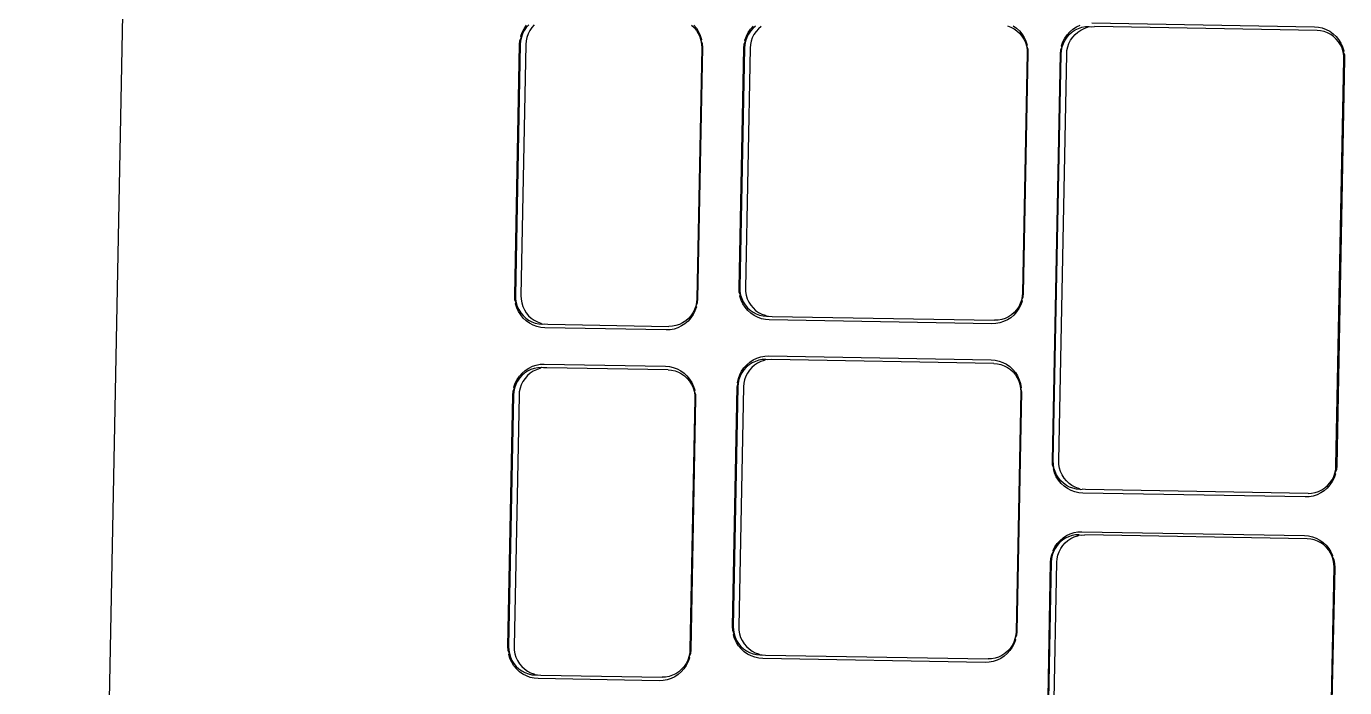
# Model space of a CAD drawing. Header units: millimetres. Extents: x 44692 to 659456, y -26273 to 96111.
# Drawn here: x 257766.3 to 257831.3, y -11771.4 to -11738.8 of the extents above; entities that cross this region are included whole.
import ezdxf

# ---------------------------------------------------------------- set-up
doc = ezdxf.new("R2010")
doc.units = ezdxf.units.MM
doc.header["$LTSCALE"] = 100
doc.layers.add('Muebles', color=112, linetype='Continuous')

msp = doc.modelspace()

# ---------------------------------------------------------------- linework, layer by layer
at = {"layer": 'Muebles'}
for p, q in [((257771.133, -11734.54), (257766.327, -11981.102)), ((257790.853, -11738.913), (257790.967, -11738.745)), ((257791.084, -11738.719), (257790.964, -11738.853)), ((257791.357, -11738.723), (257791.237, -11738.858)), ((257799.103, -11738.74), (257799.233, -11738.862)), ((257799.221, -11738.737), (257799.349, -11738.893)), ((257802.016, -11738.934), (257802.15, -11738.784)), ((257802.268, -11738.793), (257802.132, -11738.909)), ((257802.541, -11738.798), (257802.405, -11738.914)), ((257814.678, -11738.775), (257814.845, -11738.836)), ((257814.953, -11738.764), (257815.117, -11738.879)), ((257817.907, -11738.932), (257818.075, -11738.821)), ((257818.075, -11738.821), (257818.255, -11738.734)), ((257818.35, -11738.84), (257818.524, -11738.808)), ((257818.524, -11738.808), (257818.7, -11738.799)), ((257818.623, -11738.845), (257818.7, -11738.799)), ((257818.7, -11738.799), (257818.797, -11738.813)), ((257818.797, -11738.813), (257818.974, -11738.804)), ((257818.835, -11738.625), (257829.806, -11738.819)), ((257829.934, -11738.998), (257818.974, -11738.804)), ((257829.806, -11738.819), (257829.999, -11738.835)), ((257829.999, -11738.835), (257830.194, -11738.878)), ((257790.65, -11739.488), (257790.722, -11739.334)), ((257790.722, -11739.334), (257790.684, -11739.511)), ((257790.693, -11739.288), (257790.761, -11739.095)), ((257790.722, -11739.334), (257790.693, -11739.288)), ((257790.782, -11739.163), (257790.722, -11739.334)), ((257790.761, -11739.095), (257790.853, -11738.913)), ((257790.863, -11739.002), (257790.782, -11739.163)), ((257790.964, -11738.853), (257790.863, -11739.002)), ((257790.995, -11739.339), (257790.957, -11739.516)), ((257791.055, -11739.168), (257790.995, -11739.339)), ((257791.136, -11739.007), (257791.055, -11739.168)), ((257791.237, -11738.858), (257791.136, -11739.007)), ((257799.233, -11738.862), (257799.347, -11739.001)), ((257799.347, -11739.001), (257799.442, -11739.153)), ((257799.349, -11738.893), (257799.456, -11739.065)), ((257799.442, -11739.153), (257799.518, -11739.317)), ((257799.456, -11739.065), (257799.541, -11739.25)), ((257799.518, -11739.317), (257799.571, -11739.49)), ((257799.541, -11739.25), (257799.601, -11739.445)), ((257799.601, -11739.445), (257799.571, -11739.49)), ((257801.742, -11739.472), (257801.81, -11739.281)), ((257801.77, -11739.519), (257801.742, -11739.472)), ((257801.831, -11739.35), (257801.77, -11739.519)), ((257801.81, -11739.281), (257801.902, -11739.101)), ((257801.912, -11739.19), (257801.831, -11739.35)), ((257801.902, -11739.101), (257802.016, -11738.934)), ((257802.013, -11739.042), (257801.912, -11739.19)), ((257802.132, -11738.909), (257802.013, -11739.042)), ((257802.104, -11739.355), (257802.043, -11739.524)), ((257802.185, -11739.195), (257802.104, -11739.355)), ((257802.286, -11739.047), (257802.185, -11739.195)), ((257802.405, -11738.914), (257802.286, -11739.047)), ((257814.845, -11738.836), (257815.002, -11738.918)), ((257815.002, -11738.918), (257815.147, -11739.021)), ((257815.117, -11738.879), (257815.264, -11739.015)), ((257815.147, -11739.021), (257815.277, -11739.141)), ((257815.264, -11739.015), (257815.393, -11739.17)), ((257815.277, -11739.141), (257815.391, -11739.278)), ((257815.391, -11739.278), (257815.487, -11739.43)), ((257815.393, -11739.17), (257815.5, -11739.34)), ((257815.487, -11739.43), (257815.562, -11739.592)), ((257815.5, -11739.34), (257815.585, -11739.524)), ((257817.414, -11739.565), (257817.506, -11739.383)), ((257817.435, -11739.634), (257817.516, -11739.472)), ((257817.506, -11739.383), (257817.62, -11739.215)), ((257817.516, -11739.472), (257817.618, -11739.323)), ((257817.618, -11739.323), (257817.737, -11739.189)), ((257817.62, -11739.215), (257817.754, -11739.064)), ((257817.708, -11739.638), (257817.789, -11739.477)), ((257817.737, -11739.189), (257817.872, -11739.071)), ((257817.754, -11739.064), (257817.907, -11738.932)), ((257817.789, -11739.477), (257817.891, -11739.328)), ((257817.872, -11739.071), (257818.021, -11738.973)), ((257817.891, -11739.328), (257818.01, -11739.194)), ((257818.01, -11739.194), (257818.145, -11739.076)), ((257818.021, -11738.973), (257818.181, -11738.896)), ((257818.145, -11739.076), (257818.294, -11738.978)), ((257818.181, -11738.896), (257818.35, -11738.84)), ((257818.294, -11738.978), (257818.454, -11738.901)), ((257818.454, -11738.901), (257818.623, -11738.845)), ((257830.11, -11739.013), (257829.934, -11738.998)), ((257830.283, -11739.051), (257830.11, -11739.013)), ((257830.194, -11738.878), (257830.381, -11738.947)), ((257830.449, -11739.112), (257830.283, -11739.051)), ((257830.381, -11738.947), (257830.558, -11739.041)), ((257830.606, -11739.195), (257830.449, -11739.112)), ((257830.558, -11739.041), (257830.722, -11739.158)), ((257830.751, -11739.299), (257830.606, -11739.195)), ((257830.722, -11739.158), (257830.869, -11739.295)), ((257830.882, -11739.421), (257830.751, -11739.299)), ((257830.869, -11739.295), (257830.998, -11739.451)), ((257830.996, -11739.559), (257830.882, -11739.421)), ((257830.998, -11739.451), (257831.105, -11739.623)), ((257790.392, -11752.059), (257790.634, -11739.686)), ((257790.669, -11739.692), (257790.428, -11752.054)), ((257790.634, -11739.686), (257790.65, -11739.488)), ((257790.684, -11739.511), (257790.669, -11739.692)), ((257790.942, -11739.697), (257790.701, -11752.059)), ((257790.957, -11739.516), (257790.942, -11739.697)), ((257799.61, -11739.85), (257799.369, -11752.212)), ((257799.645, -11739.845), (257799.404, -11752.218)), ((257799.571, -11739.49), (257799.602, -11739.669)), ((257799.571, -11739.49), (257799.636, -11739.646)), ((257799.602, -11739.669), (257799.61, -11739.85)), ((257799.636, -11739.646), (257799.645, -11739.845)), ((257801.452, -11751.684), (257801.683, -11739.867)), ((257801.717, -11739.874), (257801.487, -11751.679)), ((257801.683, -11739.867), (257801.699, -11739.671)), ((257801.699, -11739.671), (257801.77, -11739.519)), ((257801.732, -11739.694), (257801.717, -11739.874)), ((257801.77, -11739.519), (257801.732, -11739.694)), ((257801.99, -11739.878), (257801.76, -11751.684)), ((257802.006, -11739.699), (257801.99, -11739.878)), ((257802.043, -11739.524), (257802.006, -11739.699)), ((257815.654, -11740.119), (257815.424, -11751.925)), ((257815.689, -11740.114), (257815.459, -11751.931)), ((257815.562, -11739.592), (257815.615, -11739.763)), ((257815.585, -11739.524), (257815.645, -11739.717)), ((257815.645, -11739.717), (257815.615, -11739.763)), ((257815.615, -11739.763), (257815.646, -11739.94)), ((257815.615, -11739.763), (257815.681, -11739.917)), ((257815.646, -11739.94), (257815.654, -11740.119)), ((257815.681, -11739.917), (257815.689, -11740.114)), ((257817.287, -11740.156), (257817.303, -11739.958)), ((257817.303, -11739.958), (257817.375, -11739.804)), ((257817.322, -11740.162), (257817.337, -11739.982)), ((257817.337, -11739.982), (257817.375, -11739.804)), ((257817.346, -11739.758), (257817.414, -11739.565)), ((257817.375, -11739.804), (257817.346, -11739.758)), ((257817.375, -11739.804), (257817.435, -11739.634)), ((257817.595, -11740.167), (257817.61, -11739.986)), ((257817.61, -11739.986), (257817.648, -11739.809)), ((257817.648, -11739.809), (257817.708, -11739.638)), ((257831.091, -11739.712), (257830.996, -11739.559)), ((257831.166, -11739.876), (257831.091, -11739.712)), ((257831.105, -11739.623), (257831.19, -11739.808)), ((257831.22, -11740.049), (257831.166, -11739.876)), ((257831.19, -11739.808), (257831.25, -11740.003)), ((257831.25, -11740.003), (257831.22, -11740.049)), ((257831.251, -11740.227), (257831.22, -11740.049)), ((257831.22, -11740.049), (257831.285, -11740.205)), ((257816.896, -11760.195), (257817.287, -11740.156)), ((257816.931, -11760.19), (257817.322, -11740.162)), ((257817.204, -11760.194), (257817.595, -11740.167)), ((257830.868, -11760.436), (257831.259, -11740.408)), ((257831.294, -11740.403), (257830.903, -11760.442)), ((257831.259, -11740.408), (257831.251, -11740.227)), ((257831.285, -11740.205), (257831.294, -11740.403)), ((257801.461, -11751.881), (257801.452, -11751.684)), ((257801.487, -11751.679), (257801.495, -11751.858)), ((257801.76, -11751.684), (257801.768, -11751.863)), ((257790.401, -11752.258), (257790.392, -11752.059)), ((257790.467, -11752.414), (257790.401, -11752.258)), ((257790.428, -11752.054), (257790.436, -11752.235)), ((257790.436, -11752.235), (257790.467, -11752.414)), ((257790.436, -11752.459), (257790.467, -11752.414)), ((257790.497, -11752.654), (257790.436, -11752.459)), ((257790.467, -11752.414), (257790.52, -11752.586)), ((257790.701, -11752.059), (257790.709, -11752.24)), ((257790.709, -11752.24), (257790.74, -11752.418)), ((257790.74, -11752.418), (257790.793, -11752.591)), ((257799.354, -11752.392), (257799.316, -11752.57)), ((257799.388, -11752.416), (257799.316, -11752.57)), ((257799.369, -11752.212), (257799.354, -11752.392)), ((257799.404, -11752.218), (257799.388, -11752.416)), ((257801.526, -11752.035), (257801.461, -11751.881)), ((257801.495, -11751.858), (257801.526, -11752.035)), ((257801.496, -11752.081), (257801.526, -11752.035)), ((257801.557, -11752.274), (257801.496, -11752.081)), ((257801.526, -11752.035), (257801.58, -11752.206)), ((257801.641, -11752.458), (257801.557, -11752.274)), ((257801.58, -11752.206), (257801.655, -11752.369)), ((257801.749, -11752.628), (257801.641, -11752.458)), ((257801.655, -11752.369), (257801.75, -11752.52)), ((257801.768, -11751.863), (257801.799, -11752.04)), ((257801.799, -11752.04), (257801.853, -11752.211)), ((257801.853, -11752.211), (257801.928, -11752.374)), ((257801.928, -11752.374), (257802.023, -11752.525)), ((257815.311, -11752.448), (257815.23, -11752.608)), ((257815.371, -11752.279), (257815.311, -11752.448)), ((257815.4, -11752.326), (257815.332, -11752.517)), ((257815.409, -11752.104), (257815.371, -11752.279)), ((257815.443, -11752.128), (257815.371, -11752.279)), ((257815.371, -11752.279), (257815.4, -11752.326)), ((257815.424, -11751.925), (257815.409, -11752.104)), ((257815.459, -11751.931), (257815.443, -11752.128)), ((257790.581, -11752.839), (257790.497, -11752.654)), ((257790.52, -11752.586), (257790.595, -11752.75)), ((257790.689, -11753.011), (257790.581, -11752.839)), ((257790.595, -11752.75), (257790.69, -11752.903)), ((257790.817, -11753.167), (257790.689, -11753.011)), ((257790.69, -11752.903), (257790.804, -11753.042)), ((257790.793, -11752.591), (257790.868, -11752.755)), ((257790.804, -11753.042), (257790.935, -11753.163)), ((257790.868, -11752.755), (257790.964, -11752.908)), ((257790.964, -11752.908), (257791.077, -11753.046)), ((257791.077, -11753.046), (257791.208, -11753.168)), ((257799.073, -11753.051), (257798.954, -11753.185)), ((257799.185, -11752.991), (257799.071, -11753.159)), ((257799.175, -11752.902), (257799.073, -11753.051)), ((257799.256, -11752.741), (257799.175, -11752.902)), ((257799.277, -11752.809), (257799.185, -11752.991)), ((257799.316, -11752.57), (257799.256, -11752.741)), ((257799.345, -11752.616), (257799.277, -11752.809)), ((257799.316, -11752.57), (257799.345, -11752.616)), ((257801.878, -11752.783), (257801.749, -11752.628)), ((257801.75, -11752.52), (257801.864, -11752.657)), ((257801.864, -11752.657), (257801.995, -11752.778)), ((257802.025, -11752.919), (257801.878, -11752.783)), ((257801.995, -11752.778), (257802.14, -11752.88)), ((257802.023, -11752.525), (257802.137, -11752.662)), ((257802.188, -11753.035), (257802.025, -11752.919)), ((257802.137, -11752.662), (257802.268, -11752.783)), ((257802.14, -11752.88), (257802.297, -11752.962)), ((257802.365, -11753.127), (257802.188, -11753.035)), ((257802.268, -11752.783), (257802.413, -11752.885)), ((257802.297, -11752.962), (257802.463, -11753.023)), ((257802.553, -11753.196), (257802.365, -11753.127)), ((257802.413, -11752.885), (257802.57, -11752.967)), ((257802.463, -11753.023), (257802.636, -11753.061)), ((257802.57, -11752.967), (257802.736, -11753.028)), ((257802.636, -11753.061), (257802.812, -11753.076)), ((257802.736, -11753.028), (257802.812, -11753.076)), ((257802.812, -11753.076), (257802.909, -11753.066)), ((257802.909, -11753.066), (257803.085, -11753.081)), ((257803.085, -11753.081), (257814.046, -11753.274)), ((257814.725, -11753.102), (257814.565, -11753.179)), ((257814.874, -11753.005), (257814.725, -11753.102)), ((257814.991, -11753.014), (257814.839, -11753.145)), ((257815.009, -11752.889), (257814.874, -11753.005)), ((257815.126, -11752.864), (257814.991, -11753.014)), ((257815.129, -11752.756), (257815.009, -11752.889)), ((257815.24, -11752.698), (257815.126, -11752.864)), ((257815.23, -11752.608), (257815.129, -11752.756)), ((257815.332, -11752.517), (257815.24, -11752.698)), ((257790.964, -11753.305), (257790.817, -11753.167)), ((257790.935, -11753.163), (257791.08, -11753.267)), ((257791.128, -11753.421), (257790.964, -11753.305)), ((257791.08, -11753.267), (257791.237, -11753.35)), ((257791.305, -11753.515), (257791.128, -11753.421)), ((257791.208, -11753.168), (257791.353, -11753.272)), ((257791.237, -11753.35), (257791.403, -11753.411)), ((257791.492, -11753.584), (257791.305, -11753.515)), ((257791.353, -11753.272), (257791.51, -11753.355)), ((257791.403, -11753.411), (257791.576, -11753.45)), ((257791.687, -11753.627), (257791.492, -11753.584)), ((257791.51, -11753.355), (257791.676, -11753.416)), ((257791.576, -11753.45), (257791.752, -11753.465)), ((257791.676, -11753.416), (257791.752, -11753.465)), ((257791.88, -11753.643), (257791.687, -11753.627)), ((257791.752, -11753.465), (257791.849, -11753.454)), ((257791.849, -11753.454), (257792.025, -11753.469)), ((257797.856, -11753.749), (257791.88, -11753.643)), ((257792.025, -11753.469), (257797.99, -11753.575)), ((257798.049, -11753.739), (257797.856, -11753.749)), ((257798.167, -11753.566), (257797.99, -11753.575)), ((257798.246, -11753.703), (257798.049, -11753.739)), ((257798.341, -11753.534), (257798.167, -11753.566)), ((257798.436, -11753.64), (257798.246, -11753.703)), ((257798.51, -11753.478), (257798.341, -11753.534)), ((257798.616, -11753.553), (257798.436, -11753.64)), ((257798.67, -11753.401), (257798.51, -11753.478)), ((257798.784, -11753.443), (257798.616, -11753.553)), ((257798.819, -11753.303), (257798.67, -11753.401)), ((257798.937, -11753.31), (257798.784, -11753.443)), ((257798.954, -11753.185), (257798.819, -11753.303)), ((257799.071, -11753.159), (257798.937, -11753.31)), ((257802.747, -11753.239), (257802.553, -11753.196)), ((257802.94, -11753.255), (257802.747, -11753.239)), ((257813.911, -11753.448), (257802.94, -11753.255)), ((257814.105, -11753.439), (257813.911, -11753.448)), ((257814.222, -11753.266), (257814.046, -11753.274)), ((257814.301, -11753.403), (257814.105, -11753.439)), ((257814.396, -11753.234), (257814.222, -11753.266)), ((257814.49, -11753.341), (257814.301, -11753.403)), ((257814.565, -11753.179), (257814.396, -11753.234)), ((257814.671, -11753.255), (257814.49, -11753.341)), ((257814.839, -11753.145), (257814.671, -11753.255)), ((257802.326, -11755.133), (257802.516, -11755.071)), ((257802.516, -11755.071), (257802.712, -11755.035)), ((257802.712, -11755.035), (257802.905, -11755.026)), ((257802.905, -11755.026), (257813.877, -11755.219)), ((257790.917, -11755.738), (257791.085, -11755.627)), ((257791.191, -11755.702), (257791.031, -11755.779)), ((257791.085, -11755.627), (257791.265, -11755.54)), ((257791.36, -11755.646), (257791.191, -11755.702)), ((257791.265, -11755.54), (257791.455, -11755.477)), ((257791.464, -11755.707), (257791.304, -11755.784)), ((257791.534, -11755.614), (257791.36, -11755.646)), ((257791.455, -11755.477), (257791.651, -11755.441)), ((257791.633, -11755.651), (257791.464, -11755.707)), ((257791.711, -11755.605), (257791.534, -11755.614)), ((257791.711, -11755.605), (257791.633, -11755.651)), ((257791.651, -11755.441), (257791.845, -11755.431)), ((257791.807, -11755.619), (257791.711, -11755.605)), ((257791.984, -11755.61), (257791.807, -11755.619)), ((257791.845, -11755.431), (257797.821, -11755.537)), ((257797.949, -11755.715), (257791.984, -11755.61)), ((257797.821, -11755.537), (257798.014, -11755.553)), ((257797.949, -11755.715), (257798.125, -11755.73)), ((257798.014, -11755.553), (257798.209, -11755.596)), ((257798.209, -11755.596), (257798.396, -11755.665)), ((257798.396, -11755.665), (257798.573, -11755.759)), ((257801.577, -11755.777), (257801.691, -11755.61)), ((257801.688, -11755.72), (257801.587, -11755.868)), ((257801.807, -11755.587), (257801.688, -11755.72)), ((257801.691, -11755.61), (257801.825, -11755.46)), ((257801.942, -11755.471), (257801.807, -11755.587)), ((257801.825, -11755.46), (257801.978, -11755.329)), ((257801.961, -11755.725), (257801.86, -11755.873)), ((257802.091, -11755.374), (257801.942, -11755.471)), ((257802.08, -11755.592), (257801.961, -11755.725)), ((257801.978, -11755.329), (257802.146, -11755.219)), ((257802.215, -11755.476), (257802.08, -11755.592)), ((257802.252, -11755.297), (257802.091, -11755.374)), ((257802.146, -11755.219), (257802.326, -11755.133)), ((257802.364, -11755.379), (257802.215, -11755.476)), ((257802.42, -11755.243), (257802.252, -11755.297)), ((257802.525, -11755.302), (257802.364, -11755.379)), ((257802.594, -11755.211), (257802.42, -11755.243)), ((257802.693, -11755.247), (257802.525, -11755.302)), ((257802.771, -11755.202), (257802.594, -11755.211)), ((257802.771, -11755.202), (257802.693, -11755.247)), ((257802.867, -11755.215), (257802.771, -11755.202)), ((257803.044, -11755.207), (257802.867, -11755.215)), ((257814.004, -11755.4), (257803.044, -11755.207)), ((257813.877, -11755.219), (257814.07, -11755.236)), ((257814.004, -11755.4), (257814.18, -11755.415)), ((257814.07, -11755.236), (257814.264, -11755.279)), ((257814.18, -11755.415), (257814.353, -11755.453)), ((257814.264, -11755.279), (257814.451, -11755.347)), ((257814.353, -11755.453), (257814.52, -11755.514)), ((257814.451, -11755.347), (257814.628, -11755.44)), ((257814.52, -11755.514), (257814.677, -11755.596)), ((257814.628, -11755.44), (257814.792, -11755.555)), ((257814.677, -11755.596), (257814.822, -11755.698)), ((257814.792, -11755.555), (257814.939, -11755.691)), ((257814.822, -11755.698), (257814.952, -11755.819)), ((257814.939, -11755.691), (257815.068, -11755.846)), ((257790.356, -11756.564), (257790.424, -11756.371)), ((257790.424, -11756.371), (257790.516, -11756.189)), ((257790.526, -11756.278), (257790.445, -11756.439)), ((257790.516, -11756.189), (257790.63, -11756.021)), ((257790.628, -11756.129), (257790.526, -11756.278)), ((257790.747, -11755.995), (257790.628, -11756.129)), ((257790.63, -11756.021), (257790.764, -11755.87)), ((257790.799, -11756.283), (257790.718, -11756.444)), ((257790.882, -11755.877), (257790.747, -11755.995)), ((257790.764, -11755.87), (257790.917, -11755.738)), ((257790.901, -11756.134), (257790.799, -11756.283)), ((257791.031, -11755.779), (257790.882, -11755.877)), ((257791.02, -11755.999), (257790.901, -11756.134)), ((257791.155, -11755.882), (257791.02, -11755.999)), ((257791.304, -11755.784), (257791.155, -11755.882)), ((257798.125, -11755.73), (257798.298, -11755.769)), ((257798.298, -11755.769), (257798.464, -11755.83)), ((257798.464, -11755.83), (257798.621, -11755.913)), ((257798.573, -11755.759), (257798.737, -11755.876)), ((257798.621, -11755.913), (257798.766, -11756.016)), ((257798.737, -11755.876), (257798.884, -11756.013)), ((257798.766, -11756.016), (257798.897, -11756.138)), ((257798.884, -11756.013), (257799.012, -11756.169)), ((257798.897, -11756.138), (257799.01, -11756.277)), ((257799.01, -11756.277), (257799.106, -11756.429)), ((257799.012, -11756.169), (257799.12, -11756.341)), ((257799.12, -11756.341), (257799.204, -11756.526)), ((257801.357, -11756.543), (257801.407, -11756.372)), ((257801.374, -11756.346), (257801.417, -11756.148)), ((257801.407, -11756.372), (257801.374, -11756.346)), ((257801.407, -11756.372), (257801.392, -11756.551)), ((257801.445, -11756.197), (257801.407, -11756.372)), ((257801.417, -11756.148), (257801.485, -11755.957)), ((257801.505, -11756.028), (257801.445, -11756.197)), ((257801.485, -11755.957), (257801.577, -11755.777)), ((257801.587, -11755.868), (257801.505, -11756.028)), ((257801.718, -11756.202), (257801.68, -11756.377)), ((257801.779, -11756.032), (257801.718, -11756.202)), ((257801.86, -11755.873), (257801.779, -11756.032)), ((257814.952, -11755.819), (257815.066, -11755.956)), ((257815.066, -11755.956), (257815.161, -11756.107)), ((257815.068, -11755.846), (257815.175, -11756.016)), ((257815.161, -11756.107), (257815.237, -11756.27)), ((257815.175, -11756.016), (257815.26, -11756.2)), ((257815.237, -11756.27), (257815.29, -11756.441)), ((257815.26, -11756.2), (257815.32, -11756.393)), ((257790.056, -11769.335), (257790.297, -11756.962)), ((257790.332, -11756.968), (257790.091, -11769.33)), ((257790.297, -11756.962), (257790.313, -11756.764)), ((257790.313, -11756.764), (257790.385, -11756.61)), ((257790.347, -11756.787), (257790.332, -11756.968)), ((257790.385, -11756.61), (257790.347, -11756.787)), ((257790.385, -11756.61), (257790.356, -11756.564)), ((257790.605, -11756.973), (257790.364, -11769.335)), ((257790.445, -11756.439), (257790.385, -11756.61)), ((257790.62, -11756.792), (257790.605, -11756.973)), ((257790.658, -11756.615), (257790.62, -11756.792)), ((257790.718, -11756.444), (257790.658, -11756.615)), ((257799.106, -11756.429), (257799.181, -11756.593)), ((257799.181, -11756.593), (257799.234, -11756.766)), ((257799.204, -11756.526), (257799.265, -11756.721)), ((257799.265, -11756.721), (257799.234, -11756.766)), ((257799.234, -11756.766), (257799.265, -11756.945)), ((257799.234, -11756.766), (257799.3, -11756.922)), ((257799.265, -11756.945), (257799.273, -11757.126)), ((257799.3, -11756.922), (257799.308, -11757.121)), ((257801.127, -11768.36), (257801.357, -11756.543)), ((257801.392, -11756.551), (257801.162, -11768.357)), ((257801.665, -11756.556), (257801.435, -11768.361)), ((257801.68, -11756.377), (257801.665, -11756.556)), ((257815.329, -11756.797), (257815.099, -11768.603)), ((257815.364, -11756.79), (257815.134, -11768.607)), ((257815.29, -11756.441), (257815.321, -11756.618)), ((257815.32, -11756.393), (257815.356, -11756.593)), ((257815.356, -11756.593), (257815.321, -11756.618)), ((257815.321, -11756.618), (257815.329, -11756.797)), ((257815.321, -11756.618), (257815.364, -11756.79)), ((257799.273, -11757.126), (257799.032, -11769.488)), ((257799.308, -11757.121), (257799.067, -11769.494)), ((257816.905, -11760.393), (257816.896, -11760.195)), ((257816.939, -11760.371), (257816.931, -11760.19)), ((257817.212, -11760.376), (257817.204, -11760.194)), ((257816.97, -11760.549), (257816.905, -11760.393)), ((257816.97, -11760.549), (257816.939, -11760.371)), ((257816.94, -11760.595), (257816.97, -11760.549)), ((257817, -11760.79), (257816.94, -11760.595)), ((257817.024, -11760.722), (257816.97, -11760.549)), ((257817.085, -11760.975), (257817, -11760.79)), ((257817.099, -11760.886), (257817.024, -11760.722)), ((257817.194, -11761.039), (257817.099, -11760.886)), ((257817.243, -11760.554), (257817.212, -11760.376)), ((257817.297, -11760.727), (257817.243, -11760.554)), ((257817.372, -11760.891), (257817.297, -11760.727)), ((257817.467, -11761.044), (257817.372, -11760.891)), ((257830.755, -11760.964), (257830.815, -11760.794)), ((257830.844, -11760.84), (257830.776, -11761.033)), ((257830.815, -11760.794), (257830.853, -11760.616)), ((257830.887, -11760.64), (257830.815, -11760.794)), ((257830.815, -11760.794), (257830.844, -11760.84)), ((257830.853, -11760.616), (257830.868, -11760.436)), ((257830.903, -11760.442), (257830.887, -11760.64)), ((257817.192, -11761.147), (257817.085, -11760.975)), ((257817.321, -11761.303), (257817.192, -11761.147)), ((257817.308, -11761.177), (257817.194, -11761.039)), ((257817.439, -11761.299), (257817.308, -11761.177)), ((257817.468, -11761.44), (257817.321, -11761.303)), ((257817.584, -11761.403), (257817.439, -11761.299)), ((257817.581, -11761.182), (257817.467, -11761.044)), ((257817.632, -11761.557), (257817.468, -11761.44)), ((257817.712, -11761.304), (257817.581, -11761.182)), ((257817.741, -11761.486), (257817.584, -11761.403)), ((257817.809, -11761.65), (257817.632, -11761.557)), ((257817.857, -11761.407), (257817.712, -11761.304)), ((257817.907, -11761.547), (257817.741, -11761.486)), ((257818.014, -11761.491), (257817.857, -11761.407)), ((257818.08, -11761.585), (257817.907, -11761.547)), ((257818.18, -11761.552), (257818.014, -11761.491)), ((257818.256, -11761.6), (257818.18, -11761.552)), ((257830.169, -11761.625), (257830.318, -11761.526)), ((257830.436, -11761.534), (257830.283, -11761.666)), ((257830.318, -11761.526), (257830.453, -11761.409)), ((257830.57, -11761.383), (257830.436, -11761.534)), ((257830.453, -11761.409), (257830.572, -11761.275)), ((257830.684, -11761.215), (257830.57, -11761.383)), ((257830.572, -11761.275), (257830.674, -11761.126)), ((257830.674, -11761.126), (257830.755, -11760.964)), ((257830.776, -11761.033), (257830.684, -11761.215)), ((257817.996, -11761.72), (257817.809, -11761.65)), ((257818.191, -11761.763), (257817.996, -11761.72)), ((257818.256, -11761.6), (257818.08, -11761.585)), ((257818.384, -11761.779), (257818.191, -11761.763)), ((257818.256, -11761.6), (257818.353, -11761.59)), ((257818.529, -11761.605), (257818.353, -11761.59)), ((257829.355, -11761.973), (257818.384, -11761.779)), ((257829.49, -11761.799), (257818.529, -11761.605)), ((257829.549, -11761.963), (257829.355, -11761.973)), ((257829.49, -11761.799), (257829.666, -11761.79)), ((257829.745, -11761.927), (257829.549, -11761.963)), ((257829.666, -11761.79), (257829.84, -11761.757)), ((257829.935, -11761.864), (257829.745, -11761.927)), ((257829.84, -11761.757), (257830.009, -11761.702)), ((257830.115, -11761.777), (257829.935, -11761.864)), ((257830.009, -11761.702), (257830.169, -11761.625)), ((257830.283, -11761.666), (257830.115, -11761.777)), ((257817.132, -11764.27), (257817.267, -11764.12)), ((257817.384, -11764.107), (257817.249, -11764.224)), ((257817.267, -11764.12), (257817.419, -11763.989)), ((257817.533, -11764.01), (257817.384, -11764.107)), ((257817.419, -11763.989), (257817.587, -11763.879)), ((257817.522, -11764.228), (257817.657, -11764.112)), ((257817.693, -11763.934), (257817.533, -11764.01)), ((257817.587, -11763.879), (257817.767, -11763.793)), ((257817.657, -11764.112), (257817.806, -11764.015)), ((257817.862, -11763.879), (257817.693, -11763.934)), ((257817.767, -11763.793), (257817.957, -11763.731)), ((257817.806, -11764.015), (257817.966, -11763.938)), ((257818.036, -11763.847), (257817.862, -11763.879)), ((257817.957, -11763.731), (257818.153, -11763.695)), ((257817.966, -11763.938), (257818.135, -11763.884)), ((257818.212, -11763.838), (257818.036, -11763.847)), ((257818.135, -11763.884), (257818.212, -11763.838)), ((257818.153, -11763.695), (257818.346, -11763.686)), ((257818.212, -11763.838), (257818.309, -11763.852)), ((257818.309, -11763.852), (257818.485, -11763.843)), ((257818.346, -11763.686), (257829.318, -11763.879)), ((257829.446, -11764.036), (257818.485, -11763.843)), ((257829.318, -11763.879), (257829.511, -11763.896)), ((257829.622, -11764.051), (257829.446, -11764.036)), ((257829.511, -11763.896), (257829.705, -11763.938)), ((257829.795, -11764.089), (257829.622, -11764.051)), ((257829.705, -11763.938), (257829.892, -11764.007)), ((257829.961, -11764.15), (257829.795, -11764.089)), ((257829.892, -11764.007), (257830.069, -11764.099)), ((257830.118, -11764.232), (257829.961, -11764.15)), ((257830.069, -11764.099), (257830.233, -11764.215)), ((257816.815, -11765.006), (257816.858, -11764.808)), ((257816.858, -11764.808), (257816.947, -11764.664)), ((257816.947, -11764.664), (257816.887, -11764.833)), ((257816.926, -11764.617), (257817.018, -11764.436)), ((257816.947, -11764.664), (257816.926, -11764.617)), ((257817.028, -11764.504), (257816.947, -11764.664)), ((257817.018, -11764.436), (257817.132, -11764.27)), ((257817.13, -11764.357), (257817.028, -11764.504)), ((257817.249, -11764.224), (257817.13, -11764.357)), ((257817.16, -11764.838), (257817.22, -11764.669)), ((257817.22, -11764.669), (257817.301, -11764.509)), ((257817.301, -11764.509), (257817.403, -11764.361)), ((257817.403, -11764.361), (257817.522, -11764.228)), ((257830.263, -11764.335), (257830.118, -11764.232)), ((257830.233, -11764.215), (257830.38, -11764.351)), ((257830.394, -11764.455), (257830.263, -11764.335)), ((257830.38, -11764.351), (257830.509, -11764.506)), ((257830.508, -11764.593), (257830.394, -11764.455)), ((257830.603, -11764.744), (257830.508, -11764.593)), ((257830.509, -11764.506), (257830.616, -11764.676)), ((257830.678, -11764.906), (257830.603, -11764.744)), ((257830.616, -11764.676), (257830.701, -11764.86)), ((257816.834, -11765.188), (257816.604, -11776.993)), ((257816.604, -11776.993), (257816.799, -11765.203)), ((257816.799, -11765.203), (257816.815, -11765.006)), ((257816.849, -11765.009), (257816.834, -11765.188)), ((257816.887, -11764.833), (257816.849, -11765.009)), ((257816.877, -11776.998), (257817.107, -11765.192)), ((257817.107, -11765.192), (257817.122, -11765.013)), ((257817.122, -11765.013), (257817.16, -11764.838)), ((257830.541, -11777.239), (257830.771, -11765.433)), ((257830.806, -11765.45), (257830.541, -11777.239)), ((257830.701, -11764.86), (257830.678, -11764.906)), ((257830.732, -11765.077), (257830.678, -11764.906)), ((257830.678, -11764.906), (257830.762, -11765.053)), ((257830.763, -11765.254), (257830.732, -11765.077)), ((257830.762, -11765.053), (257830.797, -11765.253)), ((257830.771, -11765.433), (257830.763, -11765.254)), ((257830.797, -11765.253), (257830.806, -11765.45)), ((257801.136, -11768.557), (257801.127, -11768.36)), ((257801.201, -11768.713), (257801.136, -11768.557)), ((257801.162, -11768.357), (257801.17, -11768.536)), ((257801.17, -11768.536), (257801.201, -11768.713)), ((257801.171, -11768.757), (257801.201, -11768.713)), ((257801.201, -11768.713), (257801.255, -11768.884)), ((257801.435, -11768.361), (257801.443, -11768.541)), ((257801.443, -11768.541), (257801.474, -11768.718)), ((257801.474, -11768.718), (257801.528, -11768.889)), ((257815.099, -11768.603), (257815.084, -11768.782)), ((257815.134, -11768.607), (257815.118, -11768.804)), ((257790.065, -11769.534), (257790.056, -11769.335)), ((257790.091, -11769.33), (257790.099, -11769.511)), ((257790.364, -11769.335), (257790.372, -11769.516)), ((257801.232, -11768.95), (257801.171, -11768.757)), ((257801.316, -11769.134), (257801.232, -11768.95)), ((257801.255, -11768.884), (257801.33, -11769.046)), ((257801.424, -11769.304), (257801.316, -11769.134)), ((257801.33, -11769.046), (257801.425, -11769.198)), ((257801.553, -11769.459), (257801.424, -11769.304)), ((257801.425, -11769.198), (257801.539, -11769.335)), ((257801.528, -11768.889), (257801.603, -11769.051)), ((257801.539, -11769.335), (257801.67, -11769.455)), ((257801.603, -11769.051), (257801.698, -11769.202)), ((257801.698, -11769.202), (257801.812, -11769.34)), ((257801.812, -11769.34), (257801.943, -11769.46)), ((257814.905, -11769.286), (257814.803, -11769.434)), ((257814.986, -11769.126), (257814.905, -11769.286)), ((257815.007, -11769.193), (257814.915, -11769.374)), ((257815.046, -11768.957), (257814.986, -11769.126)), ((257815.075, -11769.002), (257815.007, -11769.193)), ((257815.084, -11768.782), (257815.046, -11768.957)), ((257815.118, -11768.804), (257815.046, -11768.957)), ((257815.046, -11768.957), (257815.075, -11769.002)), ((257790.13, -11769.69), (257790.065, -11769.534)), ((257790.099, -11769.511), (257790.13, -11769.69)), ((257790.1, -11769.735), (257790.13, -11769.69)), ((257790.16, -11769.93), (257790.1, -11769.735)), ((257790.13, -11769.69), (257790.183, -11769.862)), ((257790.244, -11770.115), (257790.16, -11769.93)), ((257790.183, -11769.862), (257790.258, -11770.027)), ((257790.372, -11769.516), (257790.403, -11769.694)), ((257790.403, -11769.694), (257790.456, -11769.867)), ((257790.456, -11769.867), (257790.532, -11770.031)), ((257798.919, -11770.017), (257798.838, -11770.178)), ((257798.979, -11769.846), (257798.919, -11770.017)), ((257799.008, -11769.892), (257798.94, -11770.085)), ((257799.017, -11769.668), (257798.979, -11769.846)), ((257799.051, -11769.692), (257798.979, -11769.846)), ((257798.979, -11769.846), (257799.008, -11769.892)), ((257799.032, -11769.488), (257799.017, -11769.668)), ((257799.067, -11769.494), (257799.051, -11769.692)), ((257801.7, -11769.595), (257801.553, -11769.459)), ((257801.67, -11769.455), (257801.815, -11769.558)), ((257801.863, -11769.711), (257801.7, -11769.595)), ((257801.815, -11769.558), (257801.972, -11769.64)), ((257802.04, -11769.803), (257801.863, -11769.711)), ((257801.943, -11769.46), (257802.088, -11769.563)), ((257801.972, -11769.64), (257802.138, -11769.701)), ((257802.227, -11769.872), (257802.04, -11769.803)), ((257802.088, -11769.563), (257802.245, -11769.645)), ((257802.138, -11769.701), (257802.311, -11769.739)), ((257802.422, -11769.915), (257802.227, -11769.872)), ((257802.245, -11769.645), (257802.411, -11769.706)), ((257802.311, -11769.739), (257802.487, -11769.754)), ((257802.411, -11769.706), (257802.487, -11769.754)), ((257802.615, -11769.931), (257802.422, -11769.915)), ((257802.487, -11769.754), (257802.584, -11769.744)), ((257802.584, -11769.744), (257802.76, -11769.759)), ((257813.586, -11770.124), (257802.615, -11769.931)), ((257802.76, -11769.759), (257813.721, -11769.952)), ((257813.897, -11769.943), (257813.721, -11769.952)), ((257814.071, -11769.911), (257813.897, -11769.943)), ((257814.165, -11770.017), (257813.976, -11770.079)), ((257814.24, -11769.857), (257814.071, -11769.911)), ((257814.346, -11769.931), (257814.165, -11770.017)), ((257814.4, -11769.78), (257814.24, -11769.857)), ((257814.514, -11769.821), (257814.346, -11769.931)), ((257814.549, -11769.683), (257814.4, -11769.78)), ((257814.666, -11769.69), (257814.514, -11769.821)), ((257814.684, -11769.567), (257814.549, -11769.683)), ((257814.801, -11769.54), (257814.666, -11769.69)), ((257814.803, -11769.434), (257814.684, -11769.567)), ((257814.915, -11769.374), (257814.801, -11769.54)), ((257790.352, -11770.287), (257790.244, -11770.115)), ((257790.258, -11770.027), (257790.354, -11770.179)), ((257790.48, -11770.443), (257790.352, -11770.287)), ((257790.354, -11770.179), (257790.468, -11770.318)), ((257790.468, -11770.318), (257790.598, -11770.44)), ((257790.628, -11770.581), (257790.48, -11770.443)), ((257790.532, -11770.031), (257790.627, -11770.184)), ((257790.598, -11770.44), (257790.743, -11770.543)), ((257790.627, -11770.184), (257790.741, -11770.322)), ((257790.791, -11770.697), (257790.628, -11770.581)), ((257790.741, -11770.322), (257790.871, -11770.444)), ((257790.743, -11770.543), (257790.9, -11770.626)), ((257790.871, -11770.444), (257791.016, -11770.548)), ((257790.9, -11770.626), (257791.067, -11770.687)), ((257791.016, -11770.548), (257791.173, -11770.631)), ((257791.173, -11770.631), (257791.34, -11770.692)), ((257798.482, -11770.579), (257798.333, -11770.677)), ((257798.6, -11770.587), (257798.447, -11770.719)), ((257798.617, -11770.461), (257798.482, -11770.579)), ((257798.734, -11770.435), (257798.6, -11770.587)), ((257798.737, -11770.327), (257798.617, -11770.461)), ((257798.848, -11770.267), (257798.734, -11770.435)), ((257798.838, -11770.178), (257798.737, -11770.327)), ((257798.94, -11770.085), (257798.848, -11770.267)), ((257813.78, -11770.115), (257813.586, -11770.124)), ((257813.976, -11770.079), (257813.78, -11770.115)), ((257790.968, -11770.791), (257790.791, -11770.697)), ((257791.155, -11770.86), (257790.968, -11770.791)), ((257791.067, -11770.687), (257791.239, -11770.726)), ((257791.35, -11770.903), (257791.155, -11770.86)), ((257791.239, -11770.726), (257791.416, -11770.741)), ((257791.34, -11770.692), (257791.416, -11770.741)), ((257791.543, -11770.92), (257791.35, -11770.903)), ((257791.416, -11770.741), (257791.512, -11770.73)), ((257791.512, -11770.73), (257791.689, -11770.745)), ((257797.519, -11771.025), (257791.543, -11770.92)), ((257791.689, -11770.745), (257797.654, -11770.851)), ((257797.713, -11771.016), (257797.519, -11771.025)), ((257797.83, -11770.842), (257797.654, -11770.851)), ((257797.909, -11770.979), (257797.713, -11771.016)), ((257798.004, -11770.81), (257797.83, -11770.842)), ((257798.099, -11770.917), (257797.909, -11770.979)), ((257798.173, -11770.754), (257798.004, -11770.81)), ((257798.279, -11770.829), (257798.099, -11770.917)), ((257798.333, -11770.677), (257798.173, -11770.754)), ((257798.447, -11770.719), (257798.279, -11770.829))]:
    msp.add_line(p, q, dxfattribs=at)

doc.saveas('drawing.dxf')
